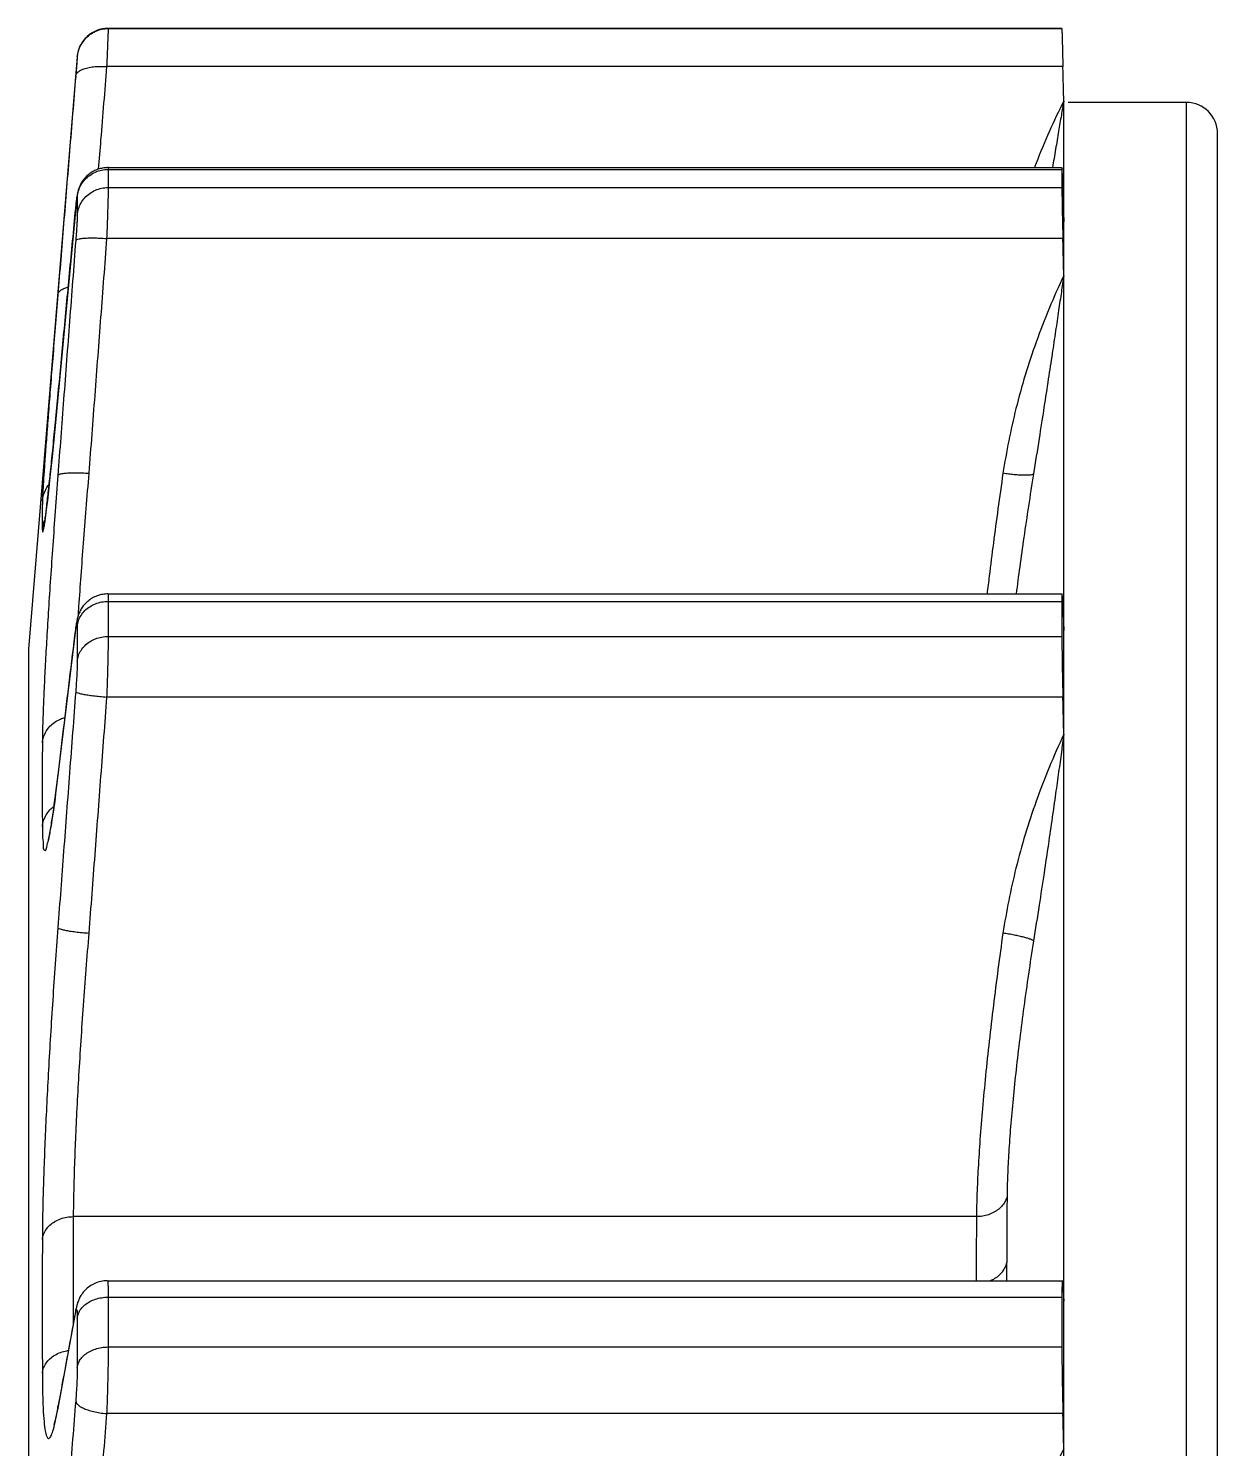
# Model space of a CAD drawing. Extents: x 21 to 383, y 33 to 269.
# Drawn here: x 343.5 to 362.6, y 246.05 to 268.87 of the extents above; entities that cross this region are included whole.
import ezdxf

# ---------------------------------------------------------------- set-up
doc = ezdxf.new("R2010")
doc.units = 0
doc.header["$MEASUREMENT"] = 0
doc.layers.get('0').update_dxf_attribs({"linetype": 'CONTINUOUS'})

msp = doc.modelspace()

# ---------------------------------------------------------------- linework, layer by layer
at = {"color": 7, "linetype": 'Continuous'}
for p, q in [((344.785, 268.866), (344.785, 268.864)), ((360.1, 268.866), (344.785, 268.866)), ((344.785, 268.864), (360.1, 268.864)), ((360.1, 268.866), (360.1, 268.864)), ((344.288, 268.409), (343.504, 258.896)), ((344.288, 268.409), (344.288, 268.407)), ((360.116, 268.253), (344.76, 268.253)), ((360.13, 116.66), (360.13, 267.7)), ((362.1, 267.677), (360.2, 267.677)), ((362.1, 116.177), (362.1, 267.677)), ((362.6, 116.677), (362.6, 267.177)), ((344.783, 266.63), (360.101, 266.63)), ((344.785, 266.601), (344.785, 266.31)), ((344.785, 266.601), (360.1, 266.601)), ((360.1, 266.601), (360.1, 266.31)), ((344.785, 266.31), (360.1, 266.31)), ((344.27, 266.044), (343.933, 262.483)), ((344.273, 266.08), (344.27, 266.044)), ((344.277, 266.111), (344.273, 266.08)), ((344.279, 266.129), (344.277, 266.111)), ((344.281, 266.145), (344.279, 266.129)), ((344.288, 266.157), (344.288, 265.868)), ((344.263, 265.974), (344.264, 265.982)), ((360.116, 265.492), (344.76, 265.492)), ((343.976, 262.937), (343.977, 262.944)), ((343.933, 262.483), (343.883, 261.981)), ((343.883, 261.981), (343.849, 261.655)), ((343.849, 261.655), (343.825, 261.432)), ((343.808, 261.283), (343.795, 261.173)), ((343.825, 261.432), (343.808, 261.283)), ((343.778, 261.035), (343.773, 260.996)), ((343.785, 261.092), (343.778, 261.035)), ((343.795, 261.173), (343.785, 261.092)), ((343.756, 260.881), (343.755, 260.875)), ((343.757, 260.889), (343.756, 260.881)), ((343.762, 260.92), (343.759, 260.903)), ((343.765, 260.939), (343.762, 260.92)), ((343.768, 260.962), (343.765, 260.939)), ((343.773, 260.996), (343.768, 260.962)), ((344.78, 259.781), (360.103, 259.781)), ((344.785, 259.662), (344.785, 259.098)), ((344.785, 259.662), (360.1, 259.662)), ((360.1, 259.662), (360.1, 259.098)), ((344.267, 259.248), (343.957, 256.698)), ((344.263, 259.211), (344.265, 259.235)), ((344.288, 259.259), (344.288, 258.699)), ((344.785, 259.098), (360.1, 259.098)), ((343.504, 258.896), (343.504, 125.484)), ((360.116, 258.124), (344.76, 258.124)), ((343.957, 256.698), (343.941, 256.569)), ((343.976, 256.843), (343.978, 256.866)), ((343.926, 256.453), (343.911, 256.348)), ((343.941, 256.569), (343.926, 256.453)), ((343.901, 256.277), (343.891, 256.211)), ((343.911, 256.348), (343.901, 256.277)), ((343.859, 256.018), (343.854, 255.99)), ((343.873, 256.097), (343.867, 256.063)), ((343.882, 256.151), (343.873, 256.097)), ((343.891, 256.211), (343.882, 256.151)), ((343.845, 255.94), (343.841, 255.919)), ((343.85, 255.964), (343.845, 255.94)), ((343.854, 255.99), (343.85, 255.964)), ((358.728, 249.777), (344.224, 249.777)), ((344.774, 248.748), (360.107, 248.748)), ((344.785, 248.483), (344.785, 247.683)), ((344.785, 248.483), (360.1, 248.483)), ((360.1, 248.483), (360.1, 247.683)), ((344.288, 248.147), (344.288, 247.352)), ((344.785, 247.683), (360.1, 247.683)), ((360.116, 246.614), (344.76, 246.614))]:
    msp.add_line(p, q, dxfattribs=at)
for points in [[(344.784, 266.63), (344.77, 266.63), (344.751, 266.629), (344.732, 266.627), (344.713, 266.625), (344.694, 266.622), (344.675, 266.618), (344.657, 266.614), (344.638, 266.609), (344.621, 266.603), (344.603, 266.596), (344.586, 266.589), (344.569, 266.582), (344.552, 266.573), (344.536, 266.565), (344.521, 266.555), (344.506, 266.546), (344.491, 266.535), (344.477, 266.525), (344.463, 266.514), (344.45, 266.502), (344.437, 266.49), (344.425, 266.478), (344.414, 266.466), (344.403, 266.453), (344.392, 266.441), (344.382, 266.428), (344.373, 266.415), (344.364, 266.401), (344.356, 266.388), (344.348, 266.375), (344.341, 266.361), (344.334, 266.348), (344.328, 266.334), (344.322, 266.321), (344.317, 266.308), (344.312, 266.295), (344.308, 266.282), (344.304, 266.269), (344.301, 266.258), (344.298, 266.246), (344.295, 266.236), (344.293, 266.226), (344.291, 266.217), (344.29, 266.209), (344.289, 266.202), (344.288, 266.195), (344.286, 266.188), (344.285, 266.181), (344.284, 266.174), (344.284, 266.167), (344.283, 266.16), (344.281, 266.145)], [(343.755, 260.875), (343.754, 260.869), (343.753, 260.867), (343.753, 260.866), (343.753, 260.864), (343.753, 260.864)], [(343.759, 260.903), (343.758, 260.893), (343.757, 260.889)], [(344.78, 259.781), (344.763, 259.781), (344.74, 259.78), (344.717, 259.777), (344.694, 259.774), (344.671, 259.77), (344.649, 259.764), (344.627, 259.758), (344.606, 259.75), (344.585, 259.742), (344.565, 259.733), (344.545, 259.723), (344.526, 259.712), (344.507, 259.7), (344.489, 259.688), (344.472, 259.675), (344.456, 259.662), (344.44, 259.648), (344.425, 259.634), (344.411, 259.619), (344.398, 259.604), (344.385, 259.588), (344.374, 259.573), (344.363, 259.557), (344.353, 259.541), (344.343, 259.525), (344.335, 259.51), (344.327, 259.494), (344.32, 259.478), (344.314, 259.463), (344.308, 259.448), (344.303, 259.434), (344.299, 259.42), (344.295, 259.407), (344.292, 259.395), (344.289, 259.383), (344.286, 259.372), (344.284, 259.362), (344.282, 259.352)], [(344.275, 259.311), (344.274, 259.3), (344.272, 259.288), (344.27, 259.276), (344.268, 259.263), (344.267, 259.248)], [(344.282, 259.352), (344.28, 259.342), (344.279, 259.332), (344.277, 259.321), (344.275, 259.311)], [(343.867, 256.063), (343.862, 256.032), (343.859, 256.018)], [(343.841, 255.919), (343.837, 255.899), (343.835, 255.891), (343.833, 255.882), (343.831, 255.875), (343.83, 255.867), (343.828, 255.861), (343.827, 255.854), (343.825, 255.849), (343.824, 255.844), (343.823, 255.84), (343.822, 255.836), (343.821, 255.833), (343.82, 255.831), (343.82, 255.829)], [(344.774, 248.748), (344.767, 248.748), (344.742, 248.747), (344.716, 248.745), (344.691, 248.742), (344.666, 248.737), (344.642, 248.731), (344.617, 248.723), (344.594, 248.715), (344.571, 248.705), (344.549, 248.695), (344.527, 248.683), (344.506, 248.671), (344.486, 248.657), (344.467, 248.643), (344.448, 248.628), (344.431, 248.613), (344.415, 248.596), (344.399, 248.58), (344.385, 248.563), (344.371, 248.546), (344.359, 248.528), (344.348, 248.511), (344.337, 248.494), (344.328, 248.476), (344.32, 248.46), (344.312, 248.443), (344.306, 248.427), (344.3, 248.412), (344.294, 248.397), (344.29, 248.382), (344.286, 248.369), (344.282, 248.356), (344.279, 248.343), (344.276, 248.33), (344.274, 248.318), (344.271, 248.305)], [(344.271, 248.305), (343.974, 246.699), (343.969, 246.675), (343.965, 246.652)], [(343.965, 246.652), (343.961, 246.631), (343.956, 246.611), (343.952, 246.592)], [(343.952, 246.592), (343.948, 246.574), (343.944, 246.557), (343.941, 246.541), (343.937, 246.526), (343.934, 246.513), (343.931, 246.5), (343.927, 246.489), (343.925, 246.478), (343.922, 246.469), (343.92, 246.461), (343.917, 246.453), (343.915, 246.447), (343.914, 246.443), (343.913, 246.439), (343.912, 246.437)]]:
    msp.add_lwpolyline(points, dxfattribs=at)
for centre, radius, start, end in [((344.785, 268.368), 0.499, 90, 175.2874), ((362.1, 267.177), 0.5, 0, 90)]:
    msp.add_arc(centre, radius, start, end, dxfattribs=at)
for points, knots in [([(344.288, 268.407), (344.291, 268.442), (344.304, 268.512), (344.346, 268.61), (344.407, 268.697), (344.486, 268.769), (344.577, 268.823), (344.679, 268.857), (344.749, 268.864), (344.785, 268.864)], [0, 0, 0, 0, 0.1058125, 0.2116254, 0.3174391, 0.4232536, 0.5290688, 0.6348846, 0.7407008, 0.7407008, 0.7407008, 0.7407008]), ([(344.785, 268.864), (344.785, 268.859), (344.784, 268.84), (344.782, 268.798), (344.779, 268.731), (344.776, 268.639), (344.771, 268.527), (344.766, 268.396), (344.762, 268.302), (344.76, 268.253)], [0, 0, 0, 0, 0.0150426, 0.0572416, 0.125439, 0.2177623, 0.3316717, 0.464028, 0.6111764, 0.6111764, 0.6111764, 0.6111764]), ([(360.1, 268.864), (360.1, 268.859), (360.101, 268.84), (360.101, 268.798), (360.103, 268.731), (360.106, 268.639), (360.108, 268.527), (360.112, 268.396), (360.114, 268.302), (360.116, 268.253)], [0, 0, 0, 0, 0.0150432, 0.0572386, 0.1254228, 0.2177147, 0.3315672, 0.4638386, 0.6108751, 0.6108751, 0.6108751, 0.6108751]), ([(344.288, 268.407), (344.288, 268.403), (344.286, 268.39), (344.285, 268.362), (344.281, 268.317), (344.276, 268.257), (344.272, 268.211), (344.27, 268.186)], [0, 0, 0, 0, 0.0100499, 0.0385736, 0.0844656, 0.1460531, 0.2211186, 0.2211186, 0.2211186, 0.2211186]), ([(344.263, 268.101), (344.23, 267.699), (344.165, 266.906), (344.07, 265.735), (344.007, 264.965), (343.976, 264.586)], [0, 0, 0, 0, 1.2111, 2.385523, 3.526843, 3.526843, 3.526843, 3.526843]), ([(344.263, 268.101), (344.264, 268.116), (344.273, 268.135), (344.285, 268.151), (344.289, 268.155)], [0, 0, 0, 0, 0.04369293, 0.06020691, 0.06020691, 0.06020691, 0.06020691]), ([(344.289, 268.155), (344.297, 268.164), (344.312, 268.176), (344.329, 268.187), (344.335, 268.19)], [0, 0, 0, 0, 0.03714591, 0.05807654, 0.05807654, 0.05807654, 0.05807654]), ([(344.335, 268.19), (344.348, 268.198), (344.388, 268.216), (344.459, 268.237), (344.551, 268.252), (344.653, 268.258), (344.724, 268.256), (344.76, 268.253)], [0, 0, 0, 0, 0.0467343, 0.1286607, 0.2229355, 0.3262772, 0.4346603, 0.4346603, 0.4346603, 0.4346603]), ([(344.76, 268.253), (344.728, 267.861), (344.683, 267.312), (344.638, 266.762), (344.625, 266.604)], [0, 0, 0, 0, 1.180485, 1.654714, 1.654714, 1.654714, 1.654714]), ([(360.13, 267.7), (360.128, 267.792), (360.123, 267.976), (360.118, 268.161), (360.116, 268.253)], [0, 0, 0, 0, 0.2759099, 0.5537307, 0.5537307, 0.5537307, 0.5537307]), ([(360.13, 267.7), (359.966, 267.375), (359.807, 267.018), (359.668, 266.654), (359.659, 266.631)], [0, 0, 0, 0, 1.09182, 1.168416, 1.168416, 1.168416, 1.168416]), ([(360.13, 267.7), (360.117, 267.624), (360.089, 267.462), (360.045, 267.204), (359.998, 266.924), (359.964, 266.729), (359.948, 266.63)], [0, 0, 0, 0, 0.23154, 0.492658, 0.784672, 1.085175, 1.085175, 1.085175, 1.085175]), ([(344.288, 266.157), (344.291, 266.191), (344.304, 266.259), (344.346, 266.354), (344.407, 266.439), (344.486, 266.509), (344.578, 266.561), (344.679, 266.593), (344.749, 266.601), (344.785, 266.601)], [0, 0, 0, 0, 0.1028003, 0.2059724, 0.3097094, 0.414102, 0.5191234, 0.624636, 0.7304174, 0.7304174, 0.7304174, 0.7304174]), ([(344.782, 266.626), (344.782, 266.626), (344.789, 266.62), (344.785, 266.609), (344.785, 266.601)], [0, 0, 0, 0, 0.00013008, 0.02573417, 0.02573417, 0.02573417, 0.02573417]), ([(360.101, 266.626), (360.101, 266.626), (360.097, 266.618), (360.1, 266.609), (360.1, 266.601)], [0, 0, 0, 0, 0.0001139, 0.02565345, 0.02565345, 0.02565345, 0.02565345]), ([(360.116, 266.236), (360.114, 266.277), (360.113, 266.353), (360.107, 266.453), (360.11, 266.539), (360.096, 266.579), (360.111, 266.628), (360.101, 266.626)], [0, 0, 0, 0, 0.1233404, 0.2265947, 0.306909, 0.3620689, 0.3906401, 0.3906401, 0.3906401, 0.3906401]), ([(344.288, 265.868), (344.291, 265.902), (344.304, 265.969), (344.346, 266.064), (344.407, 266.148), (344.486, 266.218), (344.578, 266.27), (344.679, 266.303), (344.749, 266.31), (344.785, 266.31)], [0, 0, 0, 0, 0.1024134, 0.2052469, 0.3087186, 0.4129302, 0.5178509, 0.6233253, 0.7291024, 0.7291024, 0.7291024, 0.7291024]), ([(344.785, 266.31), (344.785, 266.291), (344.784, 266.246), (344.782, 266.166), (344.78, 266.063), (344.776, 265.941), (344.771, 265.802), (344.766, 265.65), (344.762, 265.546), (344.76, 265.492)], [0, 0, 0, 0, 0.0556077, 0.1363275, 0.2399427, 0.363604, 0.5039054, 0.6569762, 0.8185859, 0.8185859, 0.8185859, 0.8185859]), ([(360.1, 266.31), (360.1, 266.291), (360.1, 266.246), (360.101, 266.166), (360.103, 266.063), (360.105, 265.941), (360.108, 265.802), (360.112, 265.65), (360.114, 265.546), (360.116, 265.492)], [0, 0, 0, 0, 0.0556225, 0.1363543, 0.23997, 0.3636097, 0.5038595, 0.6568482, 0.8183478, 0.8183478, 0.8183478, 0.8183478]), ([(344.268, 266.023), (344.269, 266.03), (344.27, 266.045), (344.271, 266.059), (344.272, 266.066)], [0, 0, 0, 0, 0.02220816, 0.04298175, 0.04298175, 0.04298175, 0.04298175]), ([(344.272, 266.066), (344.273, 266.078), (344.276, 266.103), (344.282, 266.138), (344.281, 266.159), (344.289, 266.176), (344.288, 266.161), (344.288, 266.157)], [0, 0, 0, 0, 0.0366798, 0.0778197, 0.1012127, 0.1062734, 0.1204059, 0.1204059, 0.1204059, 0.1204059]), ([(360.116, 266.236), (360.118, 266.156), (360.123, 265.997), (360.128, 265.837), (360.13, 265.758)], [0, 0, 0, 0, 0.2400782, 0.478502, 0.478502, 0.478502, 0.478502]), ([(343.977, 262.944), (344.008, 263.269), (344.07, 263.932), (344.165, 264.942), (344.23, 265.627), (344.263, 265.974)], [0, 0, 0, 0, 0.980642, 1.996387, 3.043899, 3.043899, 3.043899, 3.043899]), ([(344.288, 265.868), (344.288, 265.856), (344.287, 265.828), (344.285, 265.778), (344.281, 265.714), (344.276, 265.637), (344.27, 265.55), (344.265, 265.49), (344.263, 265.458)], [0, 0, 0, 0, 0.0335345, 0.084143, 0.1497606, 0.2279973, 0.3160158, 0.4099509, 0.4099509, 0.4099509, 0.4099509]), ([(344.263, 265.458), (344.23, 265.027), (344.165, 264.176), (344.07, 262.919), (344.007, 262.093), (343.976, 261.686)], [0, 0, 0, 0, 1.299161, 2.558983, 3.7833, 3.7833, 3.7833, 3.7833]), ([(344.263, 265.458), (344.265, 265.465), (344.285, 265.478), (344.323, 265.487), (344.383, 265.496), (344.46, 265.5), (344.552, 265.501), (344.653, 265.499), (344.724, 265.494), (344.76, 265.492)], [0, 0, 0, 0, 0.0213293, 0.0618083, 0.1223892, 0.2008969, 0.2938757, 0.3970425, 0.5055725, 0.5055725, 0.5055725, 0.5055725]), ([(344.76, 265.492), (344.728, 265.071), (344.664, 264.231), (344.568, 262.973), (344.505, 262.137), (344.473, 261.72)], [0, 0, 0, 0, 1.266251, 2.527282, 3.783066, 3.783066, 3.783066, 3.783066]), ([(360.13, 264.898), (360.128, 264.996), (360.123, 265.194), (360.118, 265.392), (360.116, 265.492)], [0, 0, 0, 0, 0.2960721, 0.5941947, 0.5941947, 0.5941947, 0.5941947]), ([(360.13, 264.898), (359.966, 264.548), (359.674, 263.847), (359.348, 262.781), (359.208, 262.068), (359.153, 261.72)], [0, 0, 0, 0, 1.158876, 2.275452, 3.335371, 3.335371, 3.335371, 3.335371]), ([(360.13, 264.898), (360.117, 264.809), (360.089, 264.621), (360.046, 264.324), (359.996, 263.993), (359.941, 263.627), (359.879, 263.219), (359.809, 262.764), (359.73, 262.256), (359.674, 261.899), (359.644, 261.711)], [0, 0, 0, 0, 0.268575, 0.568954, 0.901854, 1.271199, 1.681826, 2.139449, 2.650706, 3.223858, 3.223858, 3.223858, 3.223858]), ([(343.976, 264.586), (343.978, 264.601), (343.991, 264.632), (344.033, 264.669), (344.086, 264.695), (344.126, 264.708), (344.143, 264.713)], [0, 0, 0, 0, 0.0436958, 0.0971774, 0.1647661, 0.2203963, 0.2203963, 0.2203963, 0.2203963]), ([(343.976, 264.586), (343.962, 264.41), (343.935, 264.071), (343.895, 263.58), (343.859, 263.128), (343.827, 262.718), (343.799, 262.352), (343.775, 262.034), (343.756, 261.766), (343.742, 261.55), (343.732, 261.391), (343.728, 261.304), (343.728, 261.27)], [0, 0, 0, 0, 0.528476, 1.022129, 1.476192, 1.888569, 2.256436, 2.5769, 2.846914, 3.063376, 3.223689, 3.325242, 3.325242, 3.325242, 3.325242]), ([(343.766, 260.95), (343.769, 260.967), (343.782, 261.048), (343.8, 261.212), (343.829, 261.458), (343.86, 261.757), (343.896, 262.107), (343.935, 262.506), (343.962, 262.788), (343.976, 262.937)], [0, 0, 0, 0, 0.051995, 0.24561, 0.493969, 0.795217, 1.147532, 1.54972, 1.99843, 1.99843, 1.99843, 1.99843]), ([(343.976, 261.686), (343.978, 261.693), (343.998, 261.705), (344.037, 261.715), (344.097, 261.723), (344.174, 261.728), (344.265, 261.729), (344.367, 261.726), (344.437, 261.722), (344.473, 261.72)], [0, 0, 0, 0, 0.0214202, 0.0619834, 0.1226005, 0.2010944, 0.2940161, 0.3970933, 0.5055152, 0.5055152, 0.5055152, 0.5055152]), ([(344.473, 261.72), (344.457, 261.53), (344.427, 261.156), (344.384, 260.608), (344.345, 260.084), (344.318, 259.693), (344.303, 259.476), (344.3, 259.424)], [0, 0, 0, 0, 0.571024, 1.123848, 1.650975, 2.145249, 2.302134, 2.302134, 2.302134, 2.302134]), ([(359.153, 261.72), (359.126, 261.529), (359.073, 261.155), (359, 260.605), (358.942, 260.149), (358.909, 259.877), (358.897, 259.781)], [0, 0, 0, 0, 0.57664, 1.134458, 1.665269, 1.954819, 1.954819, 1.954819, 1.954819]), ([(359.644, 261.711), (359.641, 261.705), (359.624, 261.697), (359.592, 261.69), (359.545, 261.687), (359.484, 261.686), (359.412, 261.69), (359.331, 261.696), (359.243, 261.706), (359.183, 261.715), (359.153, 261.72)], [0, 0, 0, 0, 0.0188963, 0.0517841, 0.099421, 0.1607051, 0.2337489, 0.3161481, 0.4051268, 0.4976583, 0.4976583, 0.4976583, 0.4976583]), ([(359.644, 261.711), (359.616, 261.537), (359.563, 261.196), (359.489, 260.698), (359.423, 260.229), (359.383, 259.926), (359.365, 259.781)], [0, 0, 0, 0, 0.528377, 1.033938, 1.511255, 1.949368, 1.949368, 1.949368, 1.949368]), ([(343.976, 261.686), (343.962, 261.495), (343.934, 261.119), (343.895, 260.568), (343.859, 260.043), (343.826, 259.547), (343.798, 259.085), (343.774, 258.659), (343.755, 258.274), (343.741, 257.935), (343.731, 257.644), (343.728, 257.467), (343.728, 257.387)], [0, 0, 0, 0, 0.575319, 1.129701, 1.657284, 2.155209, 2.619832, 3.047425, 3.434004, 3.77533, 4.067644, 4.30633, 4.30633, 4.30633, 4.30633]), ([(343.728, 261.27), (343.73, 261.305), (343.744, 261.375), (343.783, 261.466), (343.819, 261.518), (343.836, 261.54)], [0, 0, 0, 0, 0.1050076, 0.2101084, 0.2950182, 0.2950182, 0.2950182, 0.2950182]), ([(343.728, 261.27), (343.727, 261.219), (343.726, 261.118), (343.726, 260.999), (343.726, 260.931), (343.726, 260.914)], [0, 0, 0, 0, 0.1525323, 0.3051273, 0.3559781, 0.3559781, 0.3559781, 0.3559781]), ([(343.728, 260.813), (343.728, 260.799), (343.726, 260.754), (343.752, 260.814), (343.753, 260.865), (343.762, 260.922), (343.766, 260.95)], [0, 0, 0, 0, 0.0422546, 0.0623526, 0.1410421, 0.2260428, 0.2260428, 0.2260428, 0.2260428]), ([(343.728, 260.813), (343.73, 260.848), (343.739, 260.894), (343.755, 260.938), (343.759, 260.949)], [0, 0, 0, 0, 0.1050184, 0.140104, 0.140104, 0.140104, 0.140104]), ([(344.288, 259.259), (344.291, 259.29), (344.304, 259.352), (344.346, 259.439), (344.408, 259.516), (344.487, 259.579), (344.578, 259.626), (344.679, 259.655), (344.749, 259.662), (344.785, 259.662)], [0, 0, 0, 0, 0.0935885, 0.1887487, 0.2862605, 0.386447, 0.4891487, 0.593784, 0.6994655, 0.6994655, 0.6994655, 0.6994655]), ([(344.78, 259.781), (344.784, 259.78), (344.78, 259.756), (344.787, 259.722), (344.785, 259.684), (344.785, 259.662)], [0, 0, 0, 0, 0.0133284, 0.0536316, 0.1199723, 0.1199723, 0.1199723, 0.1199723]), ([(360.103, 259.781), (360.099, 259.779), (360.104, 259.757), (360.098, 259.721), (360.1, 259.684), (360.1, 259.662)], [0, 0, 0, 0, 0.0131625, 0.0534438, 0.119794, 0.119794, 0.119794, 0.119794]), ([(360.116, 259.566), (360.114, 259.596), (360.111, 259.647), (360.112, 259.722), (360.102, 259.749), (360.108, 259.783), (360.103, 259.781), (360.103, 259.781)], [0, 0, 0, 0, 0.0919115, 0.1596792, 0.2014428, 0.2161274, 0.2161666, 0.2161666, 0.2161666, 0.2161666]), ([(360.116, 259.566), (360.118, 259.503), (360.123, 259.379), (360.128, 259.255), (360.13, 259.193)], [0, 0, 0, 0, 0.1872715, 0.3732524, 0.3732524, 0.3732524, 0.3732524]), ([(343.979, 256.866), (344.009, 257.114), (344.071, 257.625), (344.165, 258.406), (344.23, 258.94), (344.263, 259.211)], [0, 0, 0, 0, 0.748862, 1.543128, 2.362252, 2.362252, 2.362252, 2.362252]), ([(344.263, 259.211), (344.265, 259.229), (344.267, 259.261), (344.278, 259.288), (344.275, 259.319), (344.291, 259.315), (344.284, 259.288), (344.288, 259.272), (344.288, 259.259)], [0, 0, 0, 0, 0.0527957, 0.0891572, 0.1075664, 0.1113942, 0.1311975, 0.1685642, 0.1685642, 0.1685642, 0.1685642]), ([(344.288, 258.699), (344.291, 258.73), (344.304, 258.792), (344.346, 258.877), (344.408, 258.953), (344.487, 259.016), (344.578, 259.063), (344.679, 259.092), (344.749, 259.098), (344.785, 259.098)], [0, 0, 0, 0, 0.0928422, 0.187358, 0.2843745, 0.3842302, 0.4867514, 0.5913189, 0.6969929, 0.6969929, 0.6969929, 0.6969929]), ([(344.785, 259.098), (344.785, 259.067), (344.784, 258.999), (344.782, 258.885), (344.78, 258.754), (344.776, 258.608), (344.771, 258.452), (344.766, 258.289), (344.762, 258.179), (344.76, 258.124)], [0, 0, 0, 0, 0.0926855, 0.2068661, 0.3394017, 0.4866447, 0.6445364, 0.8087181, 0.9746498, 0.9746498, 0.9746498, 0.9746498]), ([(360.1, 259.098), (360.1, 259.067), (360.1, 258.999), (360.101, 258.885), (360.103, 258.754), (360.105, 258.608), (360.108, 258.452), (360.112, 258.289), (360.114, 258.179), (360.116, 258.124)], [0, 0, 0, 0, 0.0927095, 0.2069099, 0.3394518, 0.4866758, 0.6445163, 0.8086152, 0.9744364, 0.9744364, 0.9744364, 0.9744364]), ([(344.288, 258.699), (344.288, 258.681), (344.287, 258.639), (344.285, 258.571), (344.281, 258.491), (344.276, 258.402), (344.27, 258.308), (344.266, 258.244), (344.263, 258.212)], [0, 0, 0, 0, 0.0549262, 0.1244681, 0.20572, 0.2957234, 0.3911984, 0.4879784, 0.4879784, 0.4879784, 0.4879784]), ([(344.263, 258.212), (344.23, 257.778), (344.165, 256.923), (344.07, 255.658), (344.007, 254.828), (343.976, 254.419)], [0, 0, 0, 0, 1.306108, 2.572653, 3.803458, 3.803458, 3.803458, 3.803458]), ([(344.263, 258.212), (344.265, 258.205), (344.286, 258.195), (344.323, 258.183), (344.383, 258.17), (344.46, 258.157), (344.552, 258.144), (344.653, 258.133), (344.724, 258.127), (344.76, 258.124)], [0, 0, 0, 0, 0.0199002, 0.0608654, 0.1224193, 0.201963, 0.2958292, 0.399598, 0.5083487, 0.5083487, 0.5083487, 0.5083487]), ([(344.76, 258.124), (344.728, 257.701), (344.664, 256.857), (344.568, 255.592), (344.505, 254.752), (344.473, 254.332)], [0, 0, 0, 0, 1.27293, 2.540615, 3.803025, 3.803025, 3.803025, 3.803025]), ([(360.13, 257.527), (360.128, 257.626), (360.123, 257.825), (360.118, 258.024), (360.116, 258.124)], [0, 0, 0, 0, 0.2976423, 0.5973459, 0.5973459, 0.5973459, 0.5973459]), ([(343.728, 257.387), (343.73, 257.42), (343.744, 257.485), (343.786, 257.577), (343.847, 257.658), (343.926, 257.725), (344.009, 257.77), (344.066, 257.789), (344.09, 257.795)], [0, 0, 0, 0, 0.098642, 0.1981681, 0.2990425, 0.4014764, 0.5054002, 0.5809404, 0.5809404, 0.5809404, 0.5809404]), ([(343.728, 257.387), (343.727, 257.238), (343.726, 256.939), (343.726, 256.491), (343.727, 256.192), (343.728, 256.043)], [0, 0, 0, 0, 0.448014, 0.896211, 1.344218, 1.344218, 1.344218, 1.344218]), ([(360.13, 257.527), (359.966, 257.175), (359.674, 256.47), (359.348, 255.399), (359.208, 254.683), (359.153, 254.332)], [0, 0, 0, 0, 1.164127, 2.286129, 3.351454, 3.351454, 3.351454, 3.351454]), ([(360.13, 257.527), (360.117, 257.431), (360.09, 257.23), (360.046, 256.912), (359.997, 256.56), (359.941, 256.174), (359.88, 255.748), (359.81, 255.279), (359.731, 254.76), (359.674, 254.397), (359.644, 254.207)], [0, 0, 0, 0, 0.289169, 0.610417, 0.963817, 1.352722, 1.781232, 2.254083, 2.776619, 3.35544, 3.35544, 3.35544, 3.35544]), ([(343.838, 255.876), (343.846, 255.915), (343.864, 256.031), (343.898, 256.24), (343.937, 256.523), (343.963, 256.73), (343.976, 256.843)], [0, 0, 0, 0, 0.1211769, 0.3503088, 0.6363235, 0.9775276, 0.9775276, 0.9775276, 0.9775276]), ([(343.728, 256.043), (343.73, 256.076), (343.744, 256.141), (343.786, 256.233), (343.844, 256.309), (343.891, 256.351), (343.914, 256.368)], [0, 0, 0, 0, 0.0986732, 0.1982595, 0.2992116, 0.3845548, 0.3845548, 0.3845548, 0.3845548]), ([(343.728, 256.043), (343.728, 255.982), (343.725, 255.876), (343.746, 255.761), (343.735, 255.674), (343.79, 255.653), (343.8, 255.747), (343.821, 255.803), (343.834, 255.859), (343.838, 255.876)], [0, 0, 0, 0, 0.1830214, 0.3087838, 0.376404, 0.3966832, 0.4544528, 0.5691823, 0.6202086, 0.6202086, 0.6202086, 0.6202086]), ([(343.976, 254.419), (343.962, 254.224), (343.933, 253.836), (343.894, 253.26), (343.858, 252.694), (343.826, 252.144), (343.798, 251.613), (343.774, 251.108), (343.755, 250.631), (343.74, 250.188), (343.731, 249.784), (343.728, 249.528), (343.728, 249.408)], [0, 0, 0, 0, 0.586223, 1.1667, 1.734841, 2.287206, 2.81956, 3.327574, 3.806572, 4.251438, 4.657473, 5.018328, 5.018328, 5.018328, 5.018328]), ([(343.976, 254.419), (343.978, 254.413), (344, 254.403), (344.036, 254.391), (344.097, 254.377), (344.173, 254.364), (344.265, 254.352), (344.367, 254.341), (344.437, 254.335), (344.473, 254.332)], [0, 0, 0, 0, 0.0200027, 0.0610394, 0.1226137, 0.2021291, 0.2959266, 0.3995984, 0.5082384, 0.5082384, 0.5082384, 0.5082384]), ([(344.473, 254.332), (344.457, 254.138), (344.426, 253.752), (344.383, 253.175), (344.344, 252.607), (344.31, 252.056), (344.281, 251.529), (344.258, 251.033), (344.24, 250.575), (344.229, 250.161), (344.225, 249.9), (344.224, 249.777)], [0, 0, 0, 0, 0.582526, 1.163614, 1.735357, 2.289965, 2.820035, 3.318543, 3.77902, 4.195369, 4.562155, 4.562155, 4.562155, 4.562155]), ([(359.153, 254.332), (359.125, 254.138), (359.072, 253.75), (358.998, 253.171), (358.932, 252.602), (358.873, 252.051), (358.824, 251.524), (358.784, 251.029), (358.754, 250.572), (358.735, 250.159), (358.728, 249.899), (358.728, 249.777)], [0, 0, 0, 0, 0.588139, 1.174243, 1.749681, 2.306705, 2.837975, 3.336636, 3.796386, 4.211517, 4.576961, 4.576961, 4.576961, 4.576961]), ([(359.644, 254.207), (359.641, 254.212), (359.624, 254.222), (359.592, 254.235), (359.545, 254.25), (359.484, 254.267), (359.412, 254.284), (359.331, 254.301), (359.244, 254.317), (359.183, 254.327), (359.153, 254.332)], [0, 0, 0, 0, 0.0194758, 0.054407, 0.1043967, 0.1679476, 0.2429568, 0.3268748, 0.4168213, 0.509696, 0.509696, 0.509696, 0.509696]), ([(359.644, 254.207), (359.616, 254.029), (359.562, 253.677), (359.488, 253.153), (359.422, 252.641), (359.364, 252.147), (359.314, 251.677), (359.275, 251.234), (359.245, 250.824), (359.226, 250.454), (359.22, 250.22), (359.219, 250.11)], [0, 0, 0, 0, 0.538927, 1.070254, 1.587833, 2.086598, 2.561621, 3.007835, 3.420016, 3.792927, 4.121564, 4.121564, 4.121564, 4.121564]), ([(359.219, 250.11), (359.213, 250.084), (359.195, 250.031), (359.149, 249.959), (359.086, 249.895), (359.009, 249.844), (358.922, 249.806), (358.827, 249.782), (358.761, 249.777), (358.728, 249.777)], [0, 0, 0, 0, 0.0819036, 0.1665275, 0.2547027, 0.3466397, 0.4419664, 0.5398391, 0.6390895, 0.6390895, 0.6390895, 0.6390895]), ([(359.219, 250.11), (359.218, 249.991), (359.216, 249.753), (359.215, 249.396), (359.215, 249.158), (359.215, 249.039)], [0, 0, 0, 0, 0.357062, 0.714169, 1.07125, 1.07125, 1.07125, 1.07125]), ([(343.728, 249.408), (343.731, 249.437), (343.744, 249.494), (343.787, 249.574), (343.848, 249.644), (343.927, 249.702), (344.019, 249.745), (344.119, 249.772), (344.189, 249.777), (344.224, 249.777)], [0, 0, 0, 0, 0.086374, 0.175315, 0.2680595, 0.365067, 0.466028, 0.5699994, 0.6755995, 0.6755995, 0.6755995, 0.6755995]), ([(344.224, 249.777), (344.224, 249.539), (344.222, 249.062), (344.222, 248.586), (344.223, 248.347)], [0, 0, 0, 0, 0.715042, 1.430038, 1.430038, 1.430038, 1.430038]), ([(358.728, 249.777), (358.727, 249.658), (358.725, 249.42), (358.724, 249.077), (358.724, 248.853), (358.724, 248.748)], [0, 0, 0, 0, 0.357576, 0.715083, 1.029045, 1.029045, 1.029045, 1.029045]), ([(343.728, 249.408), (343.727, 249.169), (343.726, 248.692), (343.726, 247.977), (343.727, 247.5), (343.728, 247.262)], [0, 0, 0, 0, 0.715355, 1.430992, 2.146308, 2.146308, 2.146308, 2.146308]), ([(358.949, 248.748), (358.968, 248.756), (359.014, 248.778), (359.082, 248.824), (359.145, 248.887), (359.191, 248.96), (359.209, 249.012), (359.215, 249.039)], [0, 0, 0, 0, 0.0618543, 0.1546581, 0.243154, 0.327543, 0.4092888, 0.4092888, 0.4092888, 0.4092888]), ([(344.774, 248.745), (344.775, 248.745), (344.785, 248.745), (344.775, 248.702), (344.786, 248.66), (344.783, 248.576), (344.785, 248.517), (344.785, 248.483)], [0, 0, 0, 0, 0.0019421, 0.0292456, 0.0830782, 0.1620818, 0.2641065, 0.2641065, 0.2641065, 0.2641065]), ([(360.108, 248.745), (360.1, 248.741), (360.106, 248.704), (360.099, 248.658), (360.101, 248.577), (360.1, 248.517), (360.1, 248.483)], [0, 0, 0, 0, 0.0270696, 0.0808554, 0.1598546, 0.2618969, 0.2618969, 0.2618969, 0.2618969]), ([(360.116, 248.662), (360.114, 248.68), (360.105, 248.698), (360.118, 248.746), (360.108, 248.745), (360.108, 248.745)], [0, 0, 0, 0, 0.0547461, 0.0828668, 0.08297271, 0.08297271, 0.08297271, 0.08297271]), ([(344.288, 248.147), (344.291, 248.174), (344.305, 248.226), (344.347, 248.299), (344.409, 248.362), (344.488, 248.415), (344.579, 248.454), (344.68, 248.478), (344.75, 248.483), (344.785, 248.483)], [0, 0, 0, 0, 0.0788452, 0.1614435, 0.2494661, 0.3434243, 0.4427749, 0.5461645, 0.6517055, 0.6517055, 0.6517055, 0.6517055]), ([(360.116, 248.662), (360.118, 248.621), (360.123, 248.54), (360.128, 248.459), (360.13, 248.418)], [0, 0, 0, 0, 0.1227491, 0.2446521, 0.2446521, 0.2446521, 0.2446521]), ([(343.987, 246.745), (344.014, 246.893), (344.073, 247.213), (344.165, 247.71), (344.23, 248.06), (344.263, 248.237)], [0, 0, 0, 0, 0.450631, 0.975607, 1.517047, 1.517047, 1.517047, 1.517047]), ([(344.263, 248.237), (344.265, 248.247), (344.267, 248.257), (344.275, 248.285), (344.286, 248.267), (344.285, 248.257), (344.285, 248.248)], [0, 0, 0, 0, 0.031302, 0.04504437, 0.05324428, 0.07854602, 0.07854602, 0.07854602, 0.07854602]), ([(343.728, 247.262), (343.731, 247.29), (343.744, 247.348), (343.787, 247.428), (343.848, 247.498), (343.927, 247.556), (344.019, 247.599), (344.094, 247.619), (344.137, 247.626), (344.145, 247.627)], [0, 0, 0, 0, 0.0864233, 0.1754578, 0.2683196, 0.3654458, 0.4665067, 0.5705445, 0.5970057, 0.5970057, 0.5970057, 0.5970057]), ([(344.288, 247.352), (344.291, 247.377), (344.305, 247.43), (344.347, 247.501), (344.41, 247.564), (344.488, 247.615), (344.579, 247.654), (344.68, 247.677), (344.75, 247.683), (344.785, 247.683)], [0, 0, 0, 0, 0.0777952, 0.1595145, 0.2468877, 0.3404288, 0.4395586, 0.5428673, 0.6483994, 0.6483994, 0.6483994, 0.6483994]), ([(344.785, 247.683), (344.785, 247.641), (344.784, 247.553), (344.783, 247.414), (344.78, 247.262), (344.776, 247.102), (344.771, 246.938), (344.766, 246.775), (344.762, 246.667), (344.76, 246.614)], [0, 0, 0, 0, 0.12394, 0.264411, 0.417545, 0.579126, 0.744697, 0.909685, 1.069526, 1.069526, 1.069526, 1.069526]), ([(360.1, 247.683), (360.1, 247.641), (360.1, 247.553), (360.101, 247.414), (360.103, 247.262), (360.105, 247.102), (360.108, 246.938), (360.112, 246.775), (360.114, 246.667), (360.116, 246.614)], [0, 0, 0, 0, 0.123971, 0.264466, 0.417609, 0.57917, 0.744687, 0.90959, 1.069319, 1.069319, 1.069319, 1.069319]), ([(344.288, 247.352), (344.288, 247.327), (344.287, 247.275), (344.285, 247.192), (344.281, 247.101), (344.276, 247.007), (344.27, 246.911), (344.266, 246.848), (344.263, 246.817)], [0, 0, 0, 0, 0.0728707, 0.1569865, 0.2487828, 0.3449179, 0.4418758, 0.5354508, 0.5354508, 0.5354508, 0.5354508]), ([(343.728, 247.262), (343.728, 247.157), (343.73, 246.966), (343.739, 246.706), (343.75, 246.503), (343.772, 246.35), (343.783, 246.265), (343.825, 246.198), (343.876, 246.26), (343.898, 246.344), (343.922, 246.428), (343.934, 246.478)], [0, 0, 0, 0, 0.312395, 0.573409, 0.779323, 0.928944, 1.022203, 1.064273, 1.106965, 1.201925, 1.355593, 1.355593, 1.355593, 1.355593]), ([(344.263, 246.817), (344.23, 246.408), (344.165, 245.602), (344.07, 244.41), (344.007, 243.628), (343.976, 243.242)], [0, 0, 0, 0, 1.231356, 2.425466, 3.586028, 3.586028, 3.586028, 3.586028]), ([(344.263, 246.817), (344.264, 246.803), (344.279, 246.772), (344.32, 246.735), (344.381, 246.7), (344.459, 246.669), (344.551, 246.643), (344.653, 246.624), (344.724, 246.616), (344.76, 246.614)], [0, 0, 0, 0, 0.0417958, 0.0962508, 0.1661984, 0.250831, 0.3474958, 0.4524836, 0.5614739, 0.5614739, 0.5614739, 0.5614739]), ([(344.76, 246.614), (344.728, 246.215), (344.664, 245.419), (344.568, 244.228), (344.505, 243.435), (344.473, 243.04)], [0, 0, 0, 0, 1.200101, 2.39525, 3.585424, 3.585424, 3.585424, 3.585424]), ([(360.13, 246.051), (360.128, 246.144), (360.123, 246.332), (360.118, 246.519), (360.116, 246.614)], [0, 0, 0, 0, 0.2805217, 0.562986, 0.562986, 0.562986, 0.562986]), ([(360.13, 246.051), (359.966, 245.72), (359.675, 245.057), (359.349, 244.047), (359.208, 243.371), (359.153, 243.04)], [0, 0, 0, 0, 1.107092, 2.170075, 3.176516, 3.176516, 3.176516, 3.176516])]:
    msp.add_open_spline(points, degree=3, knots=knots, dxfattribs=at)
for points in [[(344.27, 268.186), (344.268, 268.162), (344.266, 268.137), (344.264, 268.113)], [(344.263, 265.974), (344.265, 265.991), (344.266, 266.007), (344.268, 266.023)], [(343.976, 262.937), (343.977, 262.939), (343.977, 262.942), (343.977, 262.944)], [(343.726, 260.914), (343.727, 260.88), (343.727, 260.847), (343.728, 260.813)], [(343.759, 260.949), (343.762, 260.958), (343.766, 260.966), (343.77, 260.974)], [(343.976, 256.843), (343.977, 256.851), (343.978, 256.858), (343.979, 256.866)], [(359.215, 248.748), (359.215, 248.845), (359.215, 248.942), (359.215, 249.039)], [(344.223, 248.347), (344.223, 248.331), (344.223, 248.314), (344.223, 248.298)], [(344.223, 248.298), (344.223, 248.214), (344.223, 248.131), (344.223, 248.047)], [(344.263, 248.237), (344.264, 248.257), (344.266, 248.278), (344.27, 248.298)], [(344.285, 248.248), (344.285, 248.234), (344.286, 248.22), (344.287, 248.206)], [(344.287, 248.206), (344.288, 248.186), (344.288, 248.167), (344.288, 248.147)], [(343.934, 246.478), (343.95, 246.547), (343.963, 246.617), (343.976, 246.687)], [(343.976, 246.687), (343.977, 246.707), (343.979, 246.726), (343.983, 246.746)], [(343.976, 246.687), (343.98, 246.706), (343.984, 246.726), (343.987, 246.745)]]:
    msp.add_open_spline(points, degree=3, dxfattribs=at)

doc.saveas('drawing.dxf')
